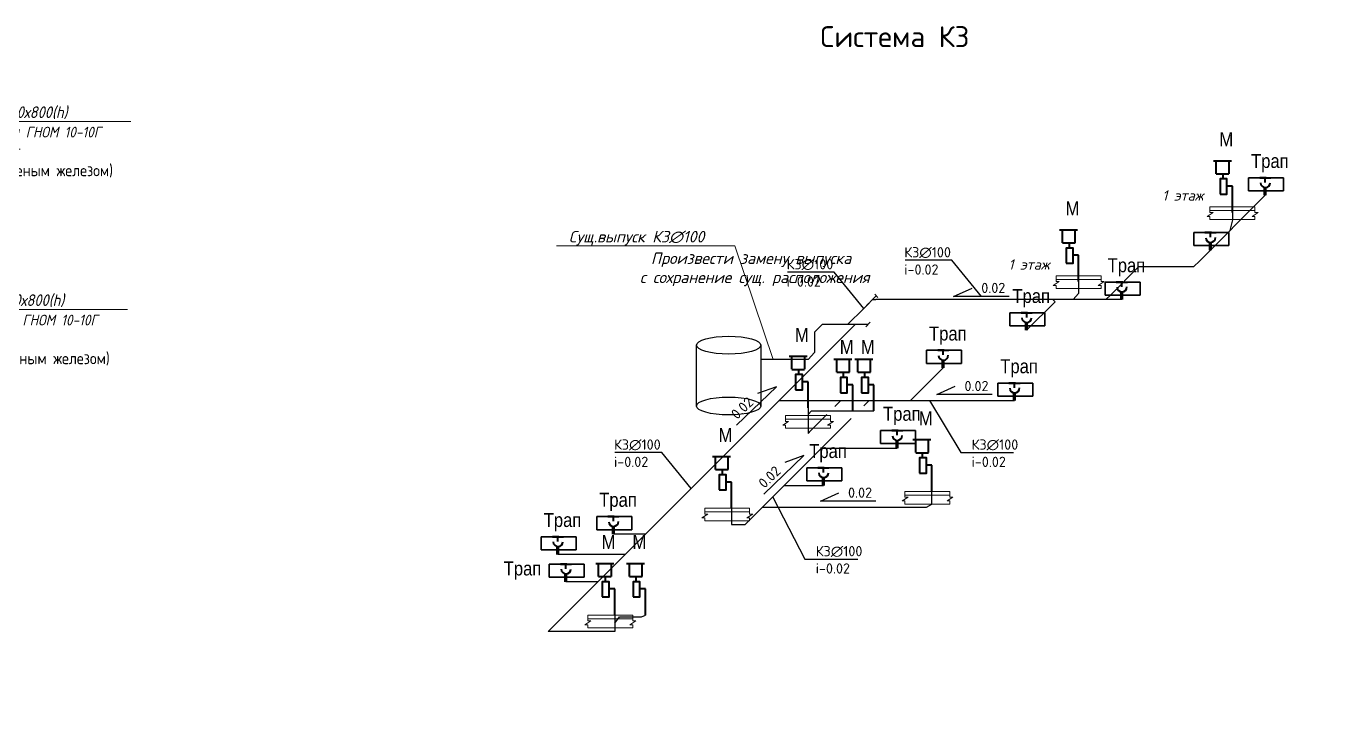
# Model space of a CAD drawing. Header units: millimetres. Extents: x -10178924 to 11692288, y -947381 to 58396.
# Drawn here: x -141812 to -113803, y -107639 to -92614 of the extents above; entities that cross this region are included whole.
import ezdxf
from ezdxf import colors
from ezdxf.entities.mleader import LeaderData, LeaderLine
from ezdxf.math import Vec2, Vec3

# ---------------------------------------------------------------- set-up
doc = ezdxf.new("R2010")
doc.units = ezdxf.units.MM
for name, color, linetype in [('!!!!!площадь', 210, 'Continuous'), ('_надписи канализация', 7, 'Continuous'), ('_надписи_вода', 7, 'Continuous'), ('PDF _!!!!!площадь', 7, 'Continuous'), ('PDF __надписи канализация', 7, 'Continuous'), ('Текст', 7, 'Continuous')]:
    doc.layers.add(name, color=color, linetype=linetype)
for name, color, linetype, lineweight in [('!К3', 30, 'Continuous', 30), ('PDF _Текст', 7, 'Continuous', 5), ('К1ку', 244, 'Continuous', 35), ('Перекрытие ВК', 7, 'Continuous', 20)]:
    doc.layers.add(name, color=color, linetype=linetype, lineweight=lineweight)
doc.styles.add('GOST 2.304', font='isocpeur.ttf')
doc.styles.add('ISOCPEUR', font='isocpeui.ttf', dxfattribs={"width": 0.9})
doc.styles.add('PDF ISOCPEUR', font='isocpeur.ttf')
doc.styles.add('PDF ISOCPEUR Italic', font='isocpeui.ttf')
doc.styles.add('STANDART2', font='arial.ttf')
doc.styles.add('ОЛЬГА', font='isocpeui.ttf', dxfattribs={"height": 280})

# ---------------------------------------------------------------- blocks, each defined once
blk = doc.blocks.new('dj plocica')
at = {"lineweight": 13}
for p, q in [((35.4, 0), (-35.4, 0)), ((-35.4, -9.2), (-35.4, 0)), ((35.4, -9.2), (35.4, 0)), ((-30.5, -9.2), (-39.8, -15.1)), ((-39.8, -15.1), (-35.4, -15.1)), ((-35.4, -5.8), (35.3, -5.8)), ((-35.4, -9.2), (-30.5, -9.2)), ((-35.4, -15.1), (-35.4, -20)), ((35.4, -20), (-35.4, -20)), ((40.2, -9.2), (30.9, -15.1)), ((30.9, -15.1), (35.4, -15.1)), ((35.4, -9.2), (40.2, -9.2)), ((35.4, -15.1), (35.4, -20))]:
    blk.add_line(p, q, dxfattribs=at)
blk = doc.blocks.new('_None')

msp = doc.modelspace()

# ---------------------------------------------------------------- linework, layer by layer
at = {"layer": '!К3'}
for p, q in [((-115193.8, -96246.8), (-116599.4, -97652.5)), ((-116599.4, -97652.5), (-116730.9, -97784)), ((-117913.4, -97784), (-118519.6, -98390.2)), ((-116730.9, -97784), (-117913.4, -97784)), ((-123818.2, -98673.8), (-123547.6, -98403.3)), ((-123630, -98485.7), (-123561.6, -98485.7)), ((-118275.1, -98485.7), (-123561.6, -98485.7)), ((-120320.6, -99145.3), (-119709.2, -98534)), ((-119709.2, -98534), (-119757.6, -98485.7)), ((-118519.6, -98390.2), (-118615.1, -98485.7)), ((-124166.5, -99022.1), (-123818.2, -98673.8)), ((-123818.2, -98673.8), (-123818.2, -98673.8)), ((-130593.5, -105611.9), (-124003.7, -99022.1)), ((-122814.3, -100654.2), (-122111.4, -99951.2)), ((-124441.7, -100784.2), (-124311.7, -100654.2)), ((-123815.2, -100767.4), (-123701.9, -100654.2)), ((-126363.2, -103315.5), (-124087.7, -101040)), ((-125014.7, -101357.1), (-124607.9, -100950.3))]:
    msp.add_line(p, q, dxfattribs=at)
for points in [[(-115896.6, -96615.1), (-115896.6, -96772.2), (-115950.7, -97003.8)], [(-119201.8, -98097), (-119201.8, -98356.4), (-119319.1, -98485.7)], [(-123818.2, -98673.8), (-123705.7, -98561.3)], [(-123583, -98367.9), (-123512.3, -98438.6)], [(-123728.4, -99022.1), (-124713.1, -99022.1), (-124877.3, -99187.5), (-124877.3, -99621.7), (-125011.3, -99773.9), (-126027.1, -99773.9)], [(-123773.9, -99071.1), (-123682.9, -98973.2)], [(-125635.8, -100654.2), (-120581.1, -100654.2)], [(-125014.5, -100812), (-125014.5, -101357.9), (-124947.3, -101289.7)], [(-125014.5, -100955), (-124939.2, -100875.3), (-123598.3, -100875.3)], [(-124721.9, -101674.2), (-123099.9, -101674.2)], [(-125522.2, -102474.5), (-124685.6, -102474.5)], [(-122466.6, -102943.2), (-122353.5, -102876.1), (-122353.5, -102603.1)], [(-126655.9, -102964.4), (-126655.9, -103315.5), (-126363.2, -103315.5)], [(-125990.9, -102943.2), (-122466.6, -102943.2)], [(-128502.9, -103521.3), (-129196.8, -103521.3)], [(-128936.9, -103955.4), (-130388.7, -103955.4)], [(-129523.9, -104542.4), (-130217.9, -104542.4)], [(-129167.6, -105260.9), (-129167.6, -105611.9), (-130593.5, -105611.9)], [(-129167.6, -105436.4), (-129065.8, -105296.3), (-128594.4, -105296.3), (-128504.8, -105260.9)]]:
    msp.add_lwpolyline(points, dxfattribs=at)
at = {"color": 3, "lineweight": 40}
for p, q in [((-115172.6, -95870), (-115310.8, -95870)), ((-115310.8, -95870), (-115072.8, -95870)), ((-115191.2, -95969.8), (-115191.2, -95870)), ((-116349, -97046.4), (-116487.2, -97046.4)), ((-116487.2, -97046.4), (-116249.2, -97046.4)), ((-116367.6, -97146.2), (-116367.6, -97046.4)), ((-118254, -98108.8), (-118392.2, -98108.8)), ((-118392.2, -98108.8), (-118154.1, -98108.8)), ((-118272.5, -98208.6), (-118272.5, -98108.8)), ((-120299.4, -98768.5), (-120437.6, -98768.5)), ((-120437.6, -98768.5), (-120199.6, -98768.5)), ((-120317.9, -98868.2), (-120317.9, -98768.5)), ((-122090.2, -99574.4), (-122228.4, -99574.4)), ((-122228.4, -99574.4), (-121990.4, -99574.4)), ((-122108.7, -99674.1), (-122108.7, -99574.4)), ((-120559.9, -100277.3), (-120698.1, -100277.3)), ((-120698.1, -100277.3), (-120460.1, -100277.3)), ((-120578.5, -100377.1), (-120578.5, -100277.3)), ((-123078.7, -101297.3), (-123217, -101297.3)), ((-123217, -101297.3), (-122978.9, -101297.3)), ((-123097.3, -101397.1), (-123097.3, -101297.3)), ((-124664.5, -102097.7), (-124802.7, -102097.7)), ((-124802.7, -102097.7), (-124564.6, -102097.7)), ((-124683, -102197.4), (-124683, -102097.7)), ((-129175.7, -103144.5), (-129313.9, -103144.5)), ((-129313.9, -103144.5), (-129075.9, -103144.5)), ((-129194.2, -103244.2), (-129194.2, -103144.5)), ((-130367.5, -103578.5), (-130505.8, -103578.5)), ((-130505.8, -103578.5), (-130267.7, -103578.5)), ((-130386.1, -103678.3), (-130386.1, -103578.5)), ((-130196.7, -104165.5), (-130334.9, -104165.5)), ((-130334.9, -104165.5), (-130096.9, -104165.5)), ((-130215.3, -104265.3), (-130215.3, -104165.5))]:
    msp.add_line(p, q, dxfattribs=at)
at = {"color": 3, "lineweight": 70, "ltscale": 14.285714}
for p, q in [((-115193.8, -96246.8), (-115193.8, -96080.7)), ((-116370.2, -97423.3), (-116370.2, -97257.1)), ((-118275.1, -98485.7), (-118275.1, -98319.5)), ((-120320.6, -99145.3), (-120320.6, -98979.2)), ((-122111.4, -99951.2), (-122111.4, -99785.1)), ((-120581.1, -100654.2), (-120581.1, -100488)), ((-123099.9, -101674.2), (-123099.9, -101508)), ((-124685.6, -102474.5), (-124685.6, -102308.4)), ((-129196.8, -103521.3), (-129196.8, -103355.2)), ((-130388.7, -103955.4), (-130388.7, -103789.2)), ((-130217.9, -104542.4), (-130217.9, -104376.2))]:
    msp.add_line(p, q, dxfattribs=at)
for p, q in [((-121886.8, -98416.2), (-121489.8, -98240.8)), ((-120695.7, -98416.2), (-121886.8, -98416.2)), ((-127413.4, -100770.5), (-127413.4, -99464)), ((-126027.1, -99464), (-126027.1, -100770.5)), ((-126550.5, -101180.5), (-125691.1, -100355.8)), ((-125691.1, -100355.8), (-126098.9, -100504.2)), ((-122247.9, -100522.6), (-121850.9, -100347.3)), ((-121056.9, -100522.6), (-122247.9, -100522.6)), ((-125962.7, -102660.3, 2956.2), (-125103.3, -101835.6, 2956.2)), ((-125103.3, -101835.6, 2956.2), (-125511.2, -101984, 2956.2)), ((-124749, -102811.8), (-124351.9, -102636.5)), ((-123557.9, -102811.8), (-124749, -102811.8))]:
    msp.add_line(p, q)
at = {"color": 3, "lineweight": 40}
for centre in [(-115189.7, -95976), (-116366.1, -97152.4), (-118271.1, -98214.8), (-120316.5, -98874.5), (-122107.3, -99680.4), (-120577, -100383.3), (-123095.8, -101403.3), (-124681.6, -102203.7), (-129192.8, -103250.5), (-130384.6, -103684.5), (-130213.8, -104271.5)]:
    msp.add_arc(centre, 104.5, 182.57828, 359.91751, dxfattribs=at)
for centre in [(-126720.2, -99464), (-126720.2, -100770.5)]:
    msp.add_ellipse(centre, major_axis=(693.1, 0), ratio=0.2763423)
at = {"layer": 'PDF _!!!!!площадь', "lineweight": 25}
for points in [[(-121291.3, -98416.2), (-121923.1, -97639.9), (-122926.4, -97639.9)], [(-123818.2, -98673.8), (-124450.1, -97897.6), (-125453.3, -97897.6)], [(-122403.6, -100654.2), (-121735.3, -101768.6), (-120599.5, -101768.6)], [(-127526.4, -102544.8), (-128158.2, -101768.6), (-129161.5, -101768.6)], [(-125774.2, -102726.4), (-125083.8, -104057.6), (-123947.9, -104057.6)]]:
    msp.add_lwpolyline(points, dxfattribs=at)
at = {"layer": 'PDF __надписи канализация', "lineweight": 13}
msp.add_lwpolyline([(-125763.6, -99773.9), (-126585.8, -97328.3), (-130420.2, -97334.1), (-126585.8, -97328.3)], dxfattribs=at)
at = {"layer": 'К1ку', "color": 3, "lineweight": 40}
for p, q in [((-116304.6, -95504.3), (-115918.4, -95504.3)), ((-116244.7, -95787.1), (-115971.7, -95787.1)), ((-116244.6, -95784), (-116244.6, -95511)), ((-115968.3, -95784), (-115968.3, -95511)), ((-116095.2, -95902.6), (-116095.2, -95798)), ((-115896.6, -96053.3), (-116010.1, -96053.3)), ((-115896.6, -96615.1), (-115896.6, -96053.3)), ((-119609.8, -96986.2), (-119223.6, -96986.2)), ((-119549.8, -97265.9), (-119549.8, -96992.9)), ((-119273.5, -97265.9), (-119273.5, -96992.9)), ((-119549.9, -97269), (-119276.9, -97269)), ((-119400.4, -97384.5), (-119400.4, -97279.9)), ((-119201.8, -97535.2), (-119315.3, -97535.2)), ((-119201.8, -98097), (-119201.8, -97535.2)), ((-125422.5, -99701.3), (-125036.3, -99701.3)), ((-125362.6, -99981), (-125362.6, -99707.9)), ((-125086.2, -99981), (-125086.2, -99707.9)), ((-125362.6, -99984), (-125089.6, -99984)), ((-124459, -99764.6), (-124072.8, -99764.6)), ((-124399, -100044.2), (-124399, -99771.2)), ((-124122.7, -100044.2), (-124122.7, -99771.2)), ((-124006.4, -99764.6), (-123620.1, -99764.6)), ((-123946.4, -100044.2), (-123946.4, -99771.2)), ((-123670, -100044.2), (-123670, -99771.2)), ((-125213.1, -100099.5), (-125213.1, -99995)), ((-125014.5, -100250.2), (-125128.1, -100250.2)), ((-125014.5, -100812), (-125014.5, -100250.2)), ((-124399.1, -100047.3), (-124126.1, -100047.3)), ((-124249.6, -100162.8), (-124249.6, -100058.3)), ((-123946.4, -100047.3), (-123673.4, -100047.3)), ((-123796.9, -100162.8), (-123796.9, -100058.3)), ((-124051, -100313.5), (-124164.5, -100313.5)), ((-124051, -100875.3), (-124051, -100313.5)), ((-123598.3, -100313.5), (-123711.9, -100313.5)), ((-123598.3, -100875.3), (-123598.3, -100313.5)), ((-122761.5, -101492.3), (-122375.3, -101492.3)), ((-122701.5, -101772), (-122701.5, -101499)), ((-122425.2, -101772), (-122425.2, -101499)), ((-127063.9, -101853.6), (-126677.7, -101853.6)), ((-127004, -102133.3), (-127004, -101860.3)), ((-126727.6, -102133.3), (-126727.6, -101860.3)), ((-122701.6, -101775.1), (-122428.6, -101775.1)), ((-122552.1, -101890.6), (-122552.1, -101786)), ((-127004, -102136.4), (-126731, -102136.4)), ((-126854.5, -102251.9), (-126854.5, -102147.3)), ((-122353.5, -102041.3), (-122467, -102041.3)), ((-122353.5, -102603.1), (-122353.5, -102041.3)), ((-126655.9, -102402.6), (-126769.5, -102402.6)), ((-126655.9, -102964.4), (-126655.9, -102402.6)), ((-129575.6, -104150.1), (-129189.4, -104150.1)), ((-129515.6, -104429.8), (-129515.6, -104156.7)), ((-129239.3, -104429.8), (-129239.3, -104156.7)), ((-128912.8, -104150.1), (-128526.6, -104150.1)), ((-128852.9, -104429.8), (-128852.9, -104156.7)), ((-128576.5, -104429.8), (-128576.5, -104156.7)), ((-129515.7, -104432.8), (-129242.7, -104432.8)), ((-129366.2, -104548.3), (-129366.2, -104443.8)), ((-128852.9, -104432.8), (-128579.9, -104432.8)), ((-128703.4, -104548.3), (-128703.4, -104443.8)), ((-129167.6, -104699.1), (-129281.1, -104699.1)), ((-129167.6, -105260.9), (-129167.6, -104699.1)), ((-128504.8, -104699.1), (-128618.4, -104699.1)), ((-128504.8, -105260.9), (-128504.8, -104699.1))]:
    msp.add_line(p, q, dxfattribs=at)
at = {"layer": 'К1ку', "color": 7, "lineweight": 35, "ltscale": 33.333333}
for p, q in [((-115551.4, -95870), (-115551.4, -96151.7)), ((-115551.4, -95870), (-114798.3, -95870)), ((-114797.5, -95870), (-114797.5, -96151.7)), ((-115551.4, -96151.7), (-114798.3, -96151.7)), ((-116727.8, -97046.4), (-116727.8, -97328.1)), ((-116727.8, -97046.4), (-115974.7, -97046.4)), ((-115973.9, -97046.4), (-115973.9, -97328.1)), ((-116727.8, -97328.1), (-115974.7, -97328.1)), ((-118632.7, -98108.8), (-118632.7, -98390.5)), ((-118632.7, -98108.8), (-117879.6, -98108.8)), ((-117878.8, -98108.8), (-117878.8, -98390.5)), ((-118632.7, -98390.5), (-117879.6, -98390.5)), ((-120678.1, -98768.5), (-120678.1, -99050.2)), ((-120678.1, -98768.5), (-119925.1, -98768.5)), ((-119924.2, -98768.5), (-119924.2, -99050.2)), ((-120678.1, -99050.2), (-119925.1, -99050.2)), ((-122468.9, -99574.4), (-122468.9, -99856.1)), ((-122468.9, -99574.4), (-121715.9, -99574.4)), ((-121715, -99574.4), (-121715, -99856.1)), ((-122468.9, -99856.1), (-121715.9, -99856.1)), ((-120938.7, -100277.3), (-120938.7, -100559.1)), ((-120938.7, -100277.3), (-120185.6, -100277.3)), ((-120184.8, -100277.3), (-120184.8, -100559.1)), ((-120938.7, -100559.1), (-120185.6, -100559.1)), ((-123457.5, -101297.3), (-122704.4, -101297.3)), ((-123456.7, -101297.3), (-123456.7, -101579)), ((-122703.6, -101297.3), (-122703.6, -101579)), ((-123457.5, -101579), (-122704.4, -101579)), ((-125043.2, -102097.7), (-124290.1, -102097.7)), ((-125042.4, -102097.7), (-125042.4, -102379.4)), ((-124289.3, -102097.7), (-124289.3, -102379.4)), ((-125043.2, -102379.4), (-124290.1, -102379.4)), ((-129554.4, -103144.5), (-128801.3, -103144.5)), ((-129553.6, -103144.5), (-129553.6, -103426.2)), ((-128800.5, -103144.5), (-128800.5, -103426.2)), ((-130746.3, -103578.5), (-129993.2, -103578.5)), ((-130745.5, -103578.5), (-130745.5, -103860.2)), ((-129992.4, -103578.5), (-129992.4, -103860.2)), ((-129554.4, -103426.2), (-128801.3, -103426.2)), ((-130746.3, -103860.2), (-129993.2, -103860.2)), ((-130575.5, -104165.5), (-129822.4, -104165.5)), ((-130574.6, -104165.5), (-130574.6, -104447.2)), ((-129821.6, -104165.5), (-129821.6, -104447.2)), ((-130575.5, -104447.2), (-129822.4, -104447.2))]:
    msp.add_line(p, q, dxfattribs=at)
at = {"layer": 'К1ку', "color": 3, "lineweight": 40}
for points in [[(-116162.8, -96224.1), (-116016.2, -96224.1), (-116016.2, -95896.6), (-116162.8, -95896.6)], [(-119468, -97706), (-119321.4, -97706), (-119321.4, -97378.5), (-119468, -97378.5)], [(-125280.7, -100421), (-125134.1, -100421), (-125134.1, -100093.5), (-125280.7, -100093.5)], [(-124317.2, -100484.3), (-124170.6, -100484.3), (-124170.6, -100156.8), (-124317.2, -100156.8)], [(-123864.5, -100484.3), (-123718, -100484.3), (-123718, -100156.8), (-123864.5, -100156.8)], [(-122619.7, -102212.1), (-122473.1, -102212.1), (-122473.1, -101884.6), (-122619.7, -101884.6)], [(-126922.1, -102573.4), (-126775.5, -102573.4), (-126775.5, -102245.9), (-126922.1, -102245.9)], [(-129433.8, -104869.8), (-129287.2, -104869.8), (-129287.2, -104542.3), (-129433.8, -104542.3)], [(-128771, -104869.8), (-128624.4, -104869.8), (-128624.4, -104542.3), (-128771, -104542.3)]]:
    msp.add_lwpolyline(points, close=True, dxfattribs=at)

# ---------------------------------------------------------------- block references
at = {"layer": 'Перекрытие ВК', "ltscale": 10, "xscale": 13.65, "yscale": 13.65, "zscale": 13.65}
for p in [(-115896.7, -96492.6), (-119201.9, -97974.6), (-125014.7, -100976.1), (-122449.4, -102603.1), (-126751.8, -102964.4), (-129263.5, -105260.9)]:
    msp.add_blockref('dj plocica', p, dxfattribs=at)

# ---------------------------------------------------------------- texts
at = {"layer": '!!!!!площадь', "color": 0, "char_height": 220, "attachment_point": 1, "style": 'GOST 2.304'}
for insert in [(-121293.3, -98125.4, -2956.2), (-121654.4, -100231.9, -2956.2), (-124155.4, -102521.1, -2956.2)]:
    msp.add_mtext('0.02', dxfattribs=dict(at, insert=insert))
at = {"layer": '!!!!!площадь', "color": 0, "char_height": 220, "attachment_point": 3, "rotation": 43.81822, "style": 'GOST 2.304'}
for insert in [(-126320.6, -100557, -2956.2), (-125732.8, -102036.8)]:
    msp.add_mtext('0.02', dxfattribs=dict(at, insert=insert))
at = {"layer": '_надписи_вода', "char_height": 220, "width": 1580.673, "attachment_point": 2, "rotation": 360, "line_spacing_factor": 0.8, "style": 'ОЛЬГА'}
for insert in [(-116964.7, -96140.7), (-120269.9, -97622.6)]:
    msp.add_mtext('1 этаж', dxfattribs=dict(at, insert=insert))
at = {"layer": 'PDF _Текст', "attachment_point": 4}
for s, insert, char_height, style in [('Система К3', (-124750.7, -92841), 450, 'PDF ISOCPEUR'), ('Сущ.выпуск К3∅100', (-130152.4, -97168.5), 245.765, 'PDF ISOCPEUR Italic'), ('К3∅100', (-122947.7, -97476.6), 220, 'PDF ISOCPEUR'), ('\\pxqc;Произвести замену выпуска\\P с сохранение сущ. расположения', (-128783, -97836.6), 245.765, 'PDF ISOCPEUR Italic'), ('К3∅100', (-125474.6, -97734.3), 220, 'PDF ISOCPEUR'), ('i-0.02', (-122947.7, -97840.7), 220, 'PDF ISOCPEUR'), ('i-0.02', (-125474.6, -98098.4), 220, 'PDF ISOCPEUR'), ('К3∅100', (-129182.8, -101605.3), 220, 'PDF ISOCPEUR'), ('К3∅100', (-121501.5, -101605.3), 220, 'PDF ISOCPEUR'), ('i-0.02', (-129182.8, -101969.4), 220, 'PDF ISOCPEUR'), ('i-0.02', (-121501.5, -101969.4), 220, 'PDF ISOCPEUR'), ('К3∅100', (-124849.9, -103894.3), 220, 'PDF ISOCPEUR'), ('i-0.02', (-124849.9, -104258.4), 220, 'PDF ISOCPEUR')]:
    msp.add_mtext(s, dxfattribs=dict(at, insert=insert, char_height=char_height, style=style))
at = {"layer": 'К1ку', "color": 0, "style": 'STANDART2', "width": 0.85}
for p in [(-116177.9, -95196), (-119483.1, -96677.9), (-125295.8, -99392.9), (-124332.3, -99654.9), (-123879.6, -99654.9), (-122634.8, -101184), (-126937.2, -101545.3), (-129448.9, -103841.8), (-128786.1, -103841.8)]:
    msp.add_text('М', height=300, dxfattribs=at).set_placement(p)
at = {"layer": 'Текст', "color": 0, "style": 'STANDART2', "width": 0.85}
for p in [(-115496.9, -95659.9), (-118578.2, -97898.7), (-120623.7, -98558.3), (-122414.4, -99364.2), (-120884.2, -100067.2), (-123403, -101087.2), (-124988.7, -101887.5), (-129499.9, -102934.3), (-130691.8, -103368.4), (-131551.3, -104408.8)]:
    msp.add_text('Трап', height=300, dxfattribs=at).set_placement(p)

# ---------------------------------------------------------------- leaders
at = {"layer": '_надписи канализация', "lineweight": -2}
ml = msp.add_multileader_mtext('Standard', dxfattribs=at)
ml.set_content('\\A1;Приямок{\\Fisocp3|c204; }800{\\fArial|b0|i0|c204|p34;х}800х800(h)\\P{\\fArial|b0|i0|c204|p34;с\\Fisocp3|c204; }насосом дренажным {\\A0;\\H0.91667x;ГНОМ 10-10Г\\A1;\\H1.09091x; \\PN=1,1 кВт \\P (1 раб)\\Fisocp3|c204; \\fISOCPEUR|b0|i0|c204|p34;(закрыть рифленым железом)}', color=256, style='ISOCPEUR')
ml.set_leader_properties(lineweight=13)
ml.set_arrow_properties(name='NONE')
ml.build(insert=Vec2(0, 0))
ml.multileader.update_dxf_attribs({"text_left_attachment_type": 6, "text_right_attachment_type": 6, "dogleg_length": 100, "arrow_head_size": 300, "scale": 100})
ctx = ml.context
ctx.base_point, ctx.scale, ctx.char_height, ctx.arrow_head_size, ctx.landing_gap_size, ctx.plane_origin = Vec3(-145291.4, -94662.5), 100, 250, 300, 0.09, Vec3(-154635.5, -95039)
ctx.left_attachment, ctx.right_attachment, ctx.text_align_type = 6, 6, 1
notes = []
notes.append((ctx, [(0, (1, 1, 0), (-145391.4, -94662.5), (1, 0), 100, [(1, [(-147646.4, -96799.7)], 0, [])])]))
ctx.mtext.insert, ctx.mtext.width, ctx.mtext.alignment, ctx.mtext.flow_direction = Vec3(-142614, -94337.5), 5926.326, 2, 5
ml = msp.add_multileader_mtext('Standard', dxfattribs=at)
ml.set_content('\\A1;Приямок{\\Fisocp3|c204; }800{\\fArial|b0|i0|c204|p34;х}800х800(h)\\P{\\fArial|b0|i0|c204|p34;с\\Fisocp3|c204; }насосом дренажным {\\A0;\\H0.91667x;ГНОМ 10-10Г\\A1;\\H1.09091x; \\PN=1,1 кВт \\P (1 раб)\\Fisocp3|c204; \\fISOCPEUR|b0|i0|c204|p34;(закрыть рифленым железом)}', color=256, style='ISOCPEUR')
ml.set_leader_properties(lineweight=13)
ml.set_arrow_properties(name='NONE')
ml.build(insert=Vec2(0, 0))
ml.multileader.update_dxf_attribs({"text_left_attachment_type": 6, "text_right_attachment_type": 6, "dogleg_length": 100, "arrow_head_size": 300, "scale": 100})
ctx = ml.context
ctx.base_point, ctx.scale, ctx.char_height, ctx.arrow_head_size, ctx.landing_gap_size, ctx.plane_origin = Vec3(-145362, -98698.1), 100, 250, 300, 0.09, Vec3(-144983.4, -96462.3)
ctx.left_attachment, ctx.right_attachment, ctx.text_align_type = 6, 6, 1
notes.append((ctx, [(0, (1, 1, 0), (-145462, -98698.1), (1, 0), 100, [(1, [(-147878.1, -99718.5)], 0, [])])]))
ctx.mtext.insert, ctx.mtext.width, ctx.mtext.alignment, ctx.mtext.flow_direction = Vec3(-142684.6, -98373.1), 5926.326, 2, 5
ml = msp.add_multileader_mtext('Standard', dxfattribs=at)
ml.set_content('\\A1;Гаситель напора', color=256, style='ISOCPEUR')
ml.set_leader_properties(lineweight=13)
ml.set_arrow_properties(name='NONE')
ml.build(insert=Vec2(0, 0))
ml.multileader.update_dxf_attribs({"text_left_attachment_type": 6, "text_right_attachment_type": 6, "dogleg_length": 100, "arrow_head_size": 300, "scale": 100})
ctx = ml.context
ctx.base_point, ctx.scale, ctx.char_height, ctx.arrow_head_size, ctx.landing_gap_size, ctx.plane_origin = Vec3(-159044.1, -100766.3), 100, 250, 300, 0.09, Vec3(-167414.3, -99935.1)
ctx.left_attachment, ctx.right_attachment, ctx.text_align_type = 6, 6, 1
notes.append((ctx, [(0, (1, 1, 0), (-159144.1, -100766.3), (1, 0), 100, [(1, [(-160425.1, -101556.4)], 0, [])])]))
ctx.mtext.insert, ctx.mtext.width, ctx.mtext.alignment, ctx.mtext.flow_direction = Vec3(-157802.1, -100441.3), 5926.326, 2, 5
ml = msp.add_multileader_mtext('Standard', dxfattribs=at)
ml.set_content('\\A1;Приямок{\\Fisocp3|c204; }800{\\fArial|b0|i0|c204|p34;х}800х800(h)\\P{\\fArial|b0|i0|c204|p34;с\\Fisocp3|c204; }насосом дренажным {\\A0;\\H0.91667x;ГНОМ 10-10Г\\A1;\\H1.09091x; \\PN=1,1 кВт \\P (1 раб)\\Fisocp3|c204; \\fISOCPEUR|b0|i0|c204|p34;(закрыть рифленым железом)}', color=256, style='ISOCPEUR')
ml.set_leader_properties(lineweight=13)
ml.set_arrow_properties(name='NONE')
ml.build(insert=Vec2(0, 0))
ml.multileader.update_dxf_attribs({"text_left_attachment_type": 6, "text_right_attachment_type": 6, "dogleg_length": 100, "arrow_head_size": 300, "scale": 100})
ctx = ml.context
ctx.base_point, ctx.scale, ctx.char_height, ctx.arrow_head_size, ctx.landing_gap_size, ctx.plane_origin = Vec3(-167644.4, -101824.5), 100, 250, 300, 0.09, Vec3(-168575.1, -100888.7)
ctx.left_attachment, ctx.right_attachment, ctx.text_align_type = 6, 6, 1
notes.append((ctx, [(1, (1, 1, 0), (-162189.6, -101824.5), (-1, 0), 100, [(1, [(-161356.7, -102837.1)], 0, [])])]))
ctx.mtext.insert, ctx.mtext.width, ctx.mtext.alignment, ctx.mtext.flow_direction = Vec3(-165214.7, -101499.5), 5926.326, 2, 5
ml = msp.add_multileader_mtext('Standard', dxfattribs=at)
ml.set_content('\\A1;Система К1', color=256, style='ISOCPEUR')
ml.set_leader_properties(lineweight=13)
ml.set_arrow_properties(name='NONE')
ml.build(insert=Vec2(0, 0))
ml.multileader.update_dxf_attribs({"text_left_attachment_type": 6, "text_right_attachment_type": 6, "dogleg_length": 100, "arrow_head_size": 300, "scale": 100})
ctx = ml.context
ctx.base_point, ctx.scale, ctx.char_height, ctx.arrow_head_size, ctx.landing_gap_size, ctx.plane_origin = Vec3(-159502.3, -102239), 100, 250, 300, 0.09, Vec3(-167374.2, -100059.6)
ctx.left_attachment, ctx.right_attachment, ctx.text_align_type = 6, 6, 1
notes.append((ctx, [(0, (1, 1, 0), (-159602.3, -102239), (1, 0), 100, [(1, [(-160385.1, -101681)], 0, [])])]))
ctx.mtext.insert, ctx.mtext.width, ctx.mtext.alignment, ctx.mtext.flow_direction = Vec3(-158660.3, -101939), 5926.326, 2, 5
ml = msp.add_multileader_mtext('Standard', dxfattribs=at)
ml.set_content('\\A1;Система К1', color=256, style='ISOCPEUR')
ml.set_leader_properties(lineweight=13)
ml.set_arrow_properties(name='NONE')
ml.build(insert=Vec2(0, 0))
ml.multileader.update_dxf_attribs({"text_left_attachment_type": 6, "text_right_attachment_type": 6, "dogleg_length": 100, "arrow_head_size": 300, "scale": 100})
ctx = ml.context
ctx.base_point, ctx.scale, ctx.char_height, ctx.arrow_head_size, ctx.landing_gap_size, ctx.plane_origin = Vec3(-157282.1, -107610.7), 100, 250, 300, 0.09, Vec3(-165105.4, -104777.1)
ctx.left_attachment, ctx.right_attachment, ctx.text_align_type = 6, 6, 1
notes.append((ctx, [(0, (1, 1, 0), (-157382.1, -107610.7), (1, 0), 100, [(1, [(-158116.2, -106398.5)], 0, [])])]))
ctx.mtext.insert, ctx.mtext.width, ctx.mtext.alignment, ctx.mtext.flow_direction = Vec3(-156440.1, -107310.7), 5926.326, 2, 5
ml = msp.add_multileader_mtext('Standard', dxfattribs=at)
ml.set_content('\\A1;Гаситель напора', color=256, style='ISOCPEUR')
ml.set_leader_properties(lineweight=13)
ml.set_arrow_properties(name='NONE')
ml.build(insert=Vec2(0, 0))
ml.multileader.update_dxf_attribs({"text_left_attachment_type": 6, "text_right_attachment_type": 6, "dogleg_length": 100, "arrow_head_size": 300, "scale": 100})
ctx = ml.context
ctx.base_point, ctx.scale, ctx.char_height, ctx.arrow_head_size, ctx.landing_gap_size, ctx.plane_origin = Vec3(-157178.2, -106832.2), 100, 250, 300, 0.09, Vec3(-165306.9, -104797.5)
ctx.left_attachment, ctx.right_attachment, ctx.text_align_type = 6, 6, 1
notes.append((ctx, [(0, (1, 1, 0), (-157278.2, -106832.2), (1, 0), 100, [(2, [(-158317.7, -106418.8), (-158163.8, -106266.3), (-158059.5, -106159.5)], 0, [])])]))
ctx.mtext.insert, ctx.mtext.width, ctx.mtext.alignment, ctx.mtext.flow_direction = Vec3(-155936.3, -106507.2), 5926.326, 2, 5
for ctx, leaders in notes:
    for number, flags, end, landing, length, lines in leaders:
        leader = LeaderData()
        leader.index, (leader.has_last_leader_line, leader.has_dogleg_vector, leader.attachment_direction) = number, flags
        leader.last_leader_point, leader.dogleg_vector, leader.dogleg_length = Vec3(end), Vec3(landing), length
        for number, points, colour, breaks in lines:
            line = LeaderLine()
            line.index, line.vertices, line.color, line.breaks = number, Vec3.list(points), colors.encode_raw_color(colour), breaks
            leader.lines.append(line)
        ctx.leaders.append(leader)

doc.saveas('drawing.dxf')
